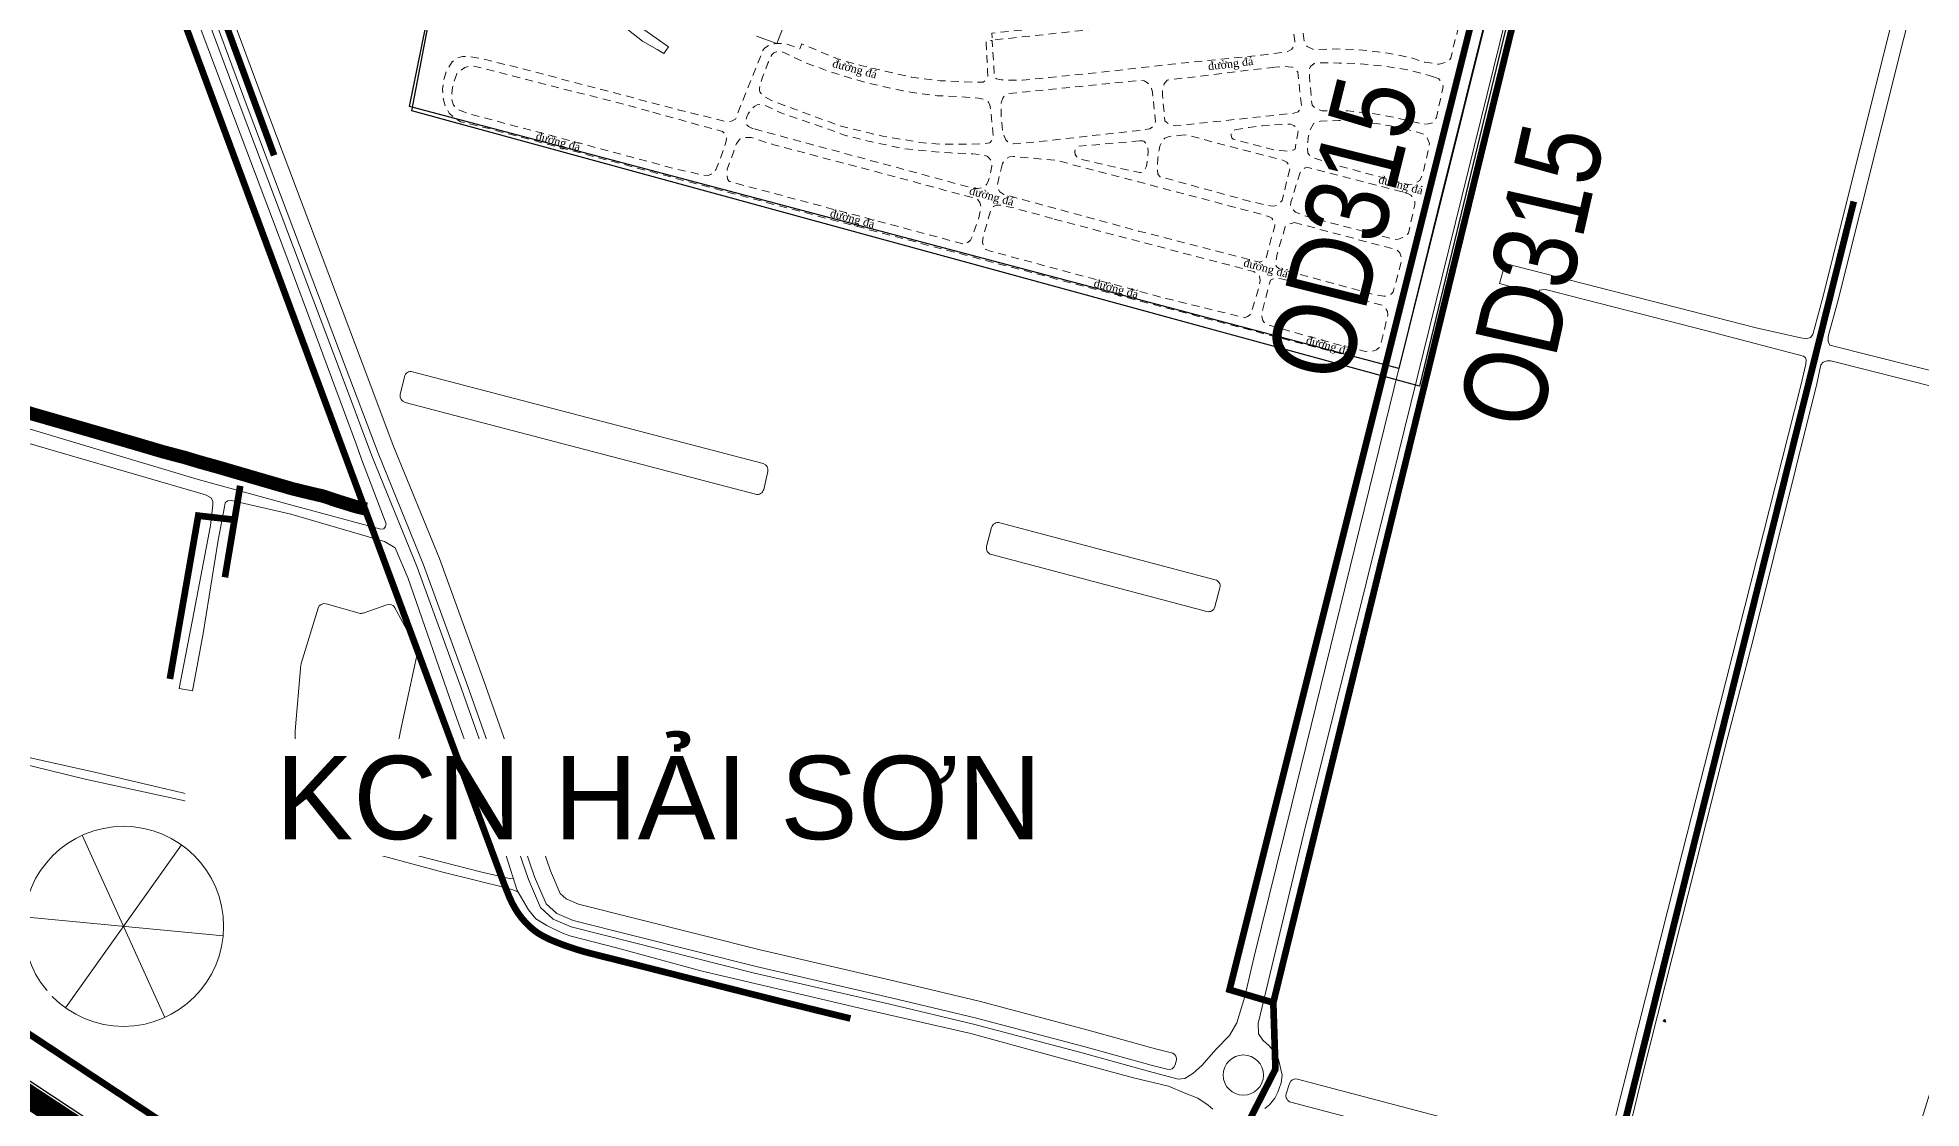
# Model space of a CAD drawing. Header units: metres. Extents: x 556238 to 587446, y 1177111 to 1219372.
# Drawn here: x 580740 to 582152, y 1194632 to 1195434 of the extents above; entities that cross this region are included whole.
import ezdxf
from ezdxf.enums import TextEntityAlignment as Align

# ---------------------------------------------------------------- set-up
doc = ezdxf.new("R2010")
doc.units = ezdxf.units.M
doc.header["$MEASUREMENT"] = 0
doc.set_wipeout_variables(frame=1)
for name, pattern in [('ACAD_ISO03W100', [30, 12, -18]), ('CONTINOUS', [0]), ('DASHED2', [0.375, 0.25, -0.125]), ('HIDDEN2', [4.7625, 3.175, -1.5875]), ('Xr_Nen GT$0$MON', [10, 6, -4])]:
    doc.linetypes.add(name, pattern=pattern)
for name, color, linetype, lineweight in [('CNTV-TEXT', 40, 'Continuous', 20), ('PHL_GHI CHU', 5, 'CONTINOUS', 40), ('Pipe _Existing_PHL', 4, 'HIDDEN2', 30), ('Pipe Existing', 1, 'ACAD_ISO03W100', 60), ('PMV_TEXT', 3, 'CONTINOUS', 25), ('Xr_Nen GT$0$DUONG NHUA', 38, 'Continuous', 0), ('Xr_Nen GT$0$DUONG_DA', 38, 'Xr_Nen GT$0$MON', 0), ('Xr_Nen GT$1$SONG_HO', 250, 'Continuous', 0)]:
    doc.layers.add(name, color=color, linetype=linetype, lineweight=lineweight)
for name, color, linetype in [('Diameter_Text', 2, 'Continuous'), ('DUONG GIAO THONG', 7, 'Continuous'), ('PIPE200', 7, 'Continuous'), ('VUNG CONG NGHIEP', 8, 'Continuous'), ('VUNG DAN CU', 8, 'Continuous')]:
    doc.layers.add(name, color=color, linetype=linetype)
doc.styles.add('ARIAL', font='arial.ttf')
doc.styles.add('UTM', font='')
doc.styles.add('Xr_Nen GT$0$ROMANS', font='romans.shx')
doc.styles.get('UTM').set_extended_font_data('UTM Swiss Condensed')
doc.linetypes.add('Xr_Nen GT$0$TL_P', pattern='A,2,[130,ltypeshp.shx,S=1,R=0,X=0,Y=-1],2', length=4)
doc.linetypes.add('Xr_Nen GT$1$TL_T', pattern='A,2,[130,ltypeshp.shx,S=1,R=0,X=0,Y=1],2', length=4)

# ---------------------------------------------------------------- blocks, each defined once
blk = doc.blocks.new('FLOWARROW')
at = {"color": 0}
blk.add_lwpolyline([(3, 0), (-3, -3), (-0.6, 0), (-3, 3)], close=True, dxfattribs=at)
blk = doc.blocks.new('GT CHINH')
at = {"layer": 'DUONG GIAO THONG', "color": 9, "ltscale": 5, "const_width": 17.5}
blk.add_lwpolyline([(18381.9, -6127.9), (16740.7, -5297.5), (16590.1, -5222.1), (16078.5, -4964.6), (15548, -4693.8), (15201.8, -4465.7), (14963.7, -4308.1), (14794.8, -4195.4), (14272.4, -3845.1), (13773.4, -3509.4)], dxfattribs=at)
blk = doc.blocks.new('DONG HO')
at = {"lineweight": 0, "ltscale": 5}
for points in [[(-37.5, -65), (37.5, 65)], [(37.5, -65), (-37.5, 65)], [(-75, 0), (75, 0)]]:
    blk.add_lwpolyline(points, dxfattribs=at)
blk.add_circle((0, 0), 75, dxfattribs=at)

msp = doc.modelspace()

# ---------------------------------------------------------------- linework, layer by layer
at = {"layer": 'VUNG DAN CU', "ltscale": 5}
msp.add_polyline3d([(581760.7245, 1195186.51514, 0), (581018.94939, 1195382.90516, 0), (581170.91105, 1196130.29418, 0), (581952.64513, 1195955.31906, 0), (581760.7245, 1195186.51514, 0)], close=True, dxfattribs=at)
at = {"layer": 'Xr_Nen GT$0$DUONG NHUA', "flags": 128}
for points in [[(582321.41818, 1196204.87355), (582245.71732, 1195904.78478), (582192.79145, 1195696.01847), (582077.89968, 1195237.77691), (582070.89252, 1195211.76112), (582069.19794, 1195209.69076), (582065.99713, 1195208.56145), (582060.78797, 1195209.69076), (582028.52902, 1195216.90569), (581840.3925, 1195265.16312), (581836.16454, 1195250.16931), (581864.7535, 1195242.01835), (581865.98082, 1195245.0975), (581867.74572, 1195245.41249), (581870.58208, 1195245.53856), (581991.42683, 1195214.53956), (582063.9124, 1195195.71985), (582065.54169, 1195194.44021), (582066.01737, 1195192.85535), (582065.7002, 1195189.68562), (582061.95752, 1195173.69211), (581996.45621, 1194915.27634), (581973.38857, 1194824.05029), (581923.30586, 1194626.31978)], [(581660.24538, 1194631.5147), (581663.56807, 1194634.37121), (581667.62186, 1194639.35348), (581669.94768, 1194643.93719), (581672.33998, 1194650.77961), (581673.07108, 1194656.62551), (581671.60902, 1194663.06923), (581670.27992, 1194668.25084), (581666.29275, 1194675.15965), (581663.34205, 1194678.52925), (581658.55051, 1194682.72041), (581655.4893, 1194687.51028), (581655.22309, 1194695.29375), (581689.1162, 1194837.08865), (581760.06984, 1195121.58327), (581879.37733, 1195604.94815), (582020.05197, 1196178.82583)], [(581831.04667, 1195470.77234), (581789.96441, 1195305.19869), (581680.13659, 1194858.7486), (581652.11432, 1194745.62968), (581645.20304, 1194715.69174), (581639.12967, 1194695.94251), (581633.54483, 1194686.2424), (581623.562, 1194676.05368), (581612.81143, 1194663.91106), (581606.20343, 1194657.83594), (581600.18265, 1194654.12673), (581595.28194, 1194653.70681), (581573.57901, 1194659.23565), (581523.07114, 1194673.22113), (581441.6977, 1194694.7681), (581378.94027, 1194709.81079), (581277.51297, 1194733.19181), (581139.99393, 1194767.84723), (581126.55458, 1194773.60492), (581117.06796, 1194782.18504), (581108.0331, 1194803.4094), (581096.17487, 1194838.06845), (581057.82187, 1194946.31616), (581024.74141, 1195037.44365), (580990.70708, 1195121.00461), (580966.79798, 1195184.35856), (580892.56139, 1195381.01012), (580825.06827, 1195563.17029)], [(581279.12689, 1195435.62972), (581294.39068, 1195430.04964), (581312.41447, 1195476.45276)], [(581179.47365, 1195442.79807), (581193.62299, 1195431.89226), (581204.66487, 1195425.54711), (581209.55775, 1195422.5728), (581213.12818, 1195427.4639), (581194.68101, 1195440.55083)], [(580862.60522, 1195439.94902), (580926.20632, 1195271.95459), (580979.21565, 1195129.10188), (580982.79524, 1195118.5175), (581001.30844, 1195069.98885), (581000.97931, 1195068.01483), (580999.58047, 1195066.20525), (580997.44123, 1195065.87629), (580930.547, 1195083.97166), (580860.52596, 1195103.2186), (580704.16296, 1195149.97303)], [(582140.56522, 1194584.61979), (582189.54322, 1194741.53369), (582227.6538, 1194857.61145), (582250.97656, 1194932.13925), (582276.55335, 1195034.9612), (582292.80721, 1195099.82668), (582300.34737, 1195130.57066), (582300.66646, 1195133.26406), (582300.02843, 1195135.70931), (582298.25585, 1195137.30401), (582273.75909, 1195144.42725), (582084.35832, 1195192.14795), (582081.6781, 1195192.14795), (582078.6559, 1195191.06485), (582077.05926, 1195189.06968), (582073.86583, 1195174.81861), (582025.83063, 1194981.26721), (582007.29733, 1194910.18006), (581983.35692, 1194815.00205), (581943.06396, 1194655.75965), (581934.05156, 1194618.68996)], [(581621.16483, 1194630.98934), (581617.74671, 1194634.19708), (581609.93385, 1194639.35732), (581599.67949, 1194643.47158), (581587.82082, 1194648.42257), (581561.65002, 1194654.64188), (581498.03799, 1194671.93994), (581439.66955, 1194687.91149), (581363.8929, 1194705.04909), (581237.4221, 1194734.90408), (581174.02827, 1194752.03333), (581139.02573, 1194761.02449), (581133.57592, 1194763.15046), (581121.74605, 1194768.86408), (581113.53905, 1194773.75754), (581108.21673, 1194780.42582), (581102.04275, 1194790.71207), (581099.4881, 1194795.11034), (581091.25939, 1194821.00678), (581053.21913, 1194927.59073), (581017.98643, 1195029.05023), (581008.01955, 1195051.84852), (581000.12071, 1195056.76926), (580929.94707, 1195077.13879), (580885.48894, 1195087.40152), (580882.39804, 1195087.25778), (580880.74468, 1195085.74878), (580880.16957, 1195082.58703), (580875.4971, 1195057.5804), (580864.31266, 1194987.72801), (580856.30612, 1194944.65832), (580846.27144, 1194946.60683), (580856.30612, 1194997.98971), (580869.67915, 1195068.78345), (580871.54052, 1195084.16753), (580871.49502, 1195086.61811), (580870.26932, 1195089.52254), (580866.00207, 1195091.61006), (580705.90688, 1195138.04594)], [(581096.60939, 1194804.16988), (581094.74384, 1194803.66879), (581072.11701, 1194808.91584), (580978.75327, 1194833.04677), (580893.42796, 1194857.77952), (580782.69029, 1194883.67449), (580716.8458, 1194898.42873), (580678.33045, 1194908.22364), (580654.40274, 1194914.13808), (580653.1119, 1194915.05385), (580651.90437, 1194917.25997), (580651.05416, 1194919.03585)], [(580650.10437, 1194908.79185), (580694.97667, 1194898.18753), (580775.75966, 1194878.54796), (580848.1628, 1194862.88216), (580899.51315, 1194850.44813), (580936.16847, 1194838.55506), (580999.35814, 1194820.78148), (581043.86473, 1194808.81395), (581092.37931, 1194796.8859), (581097.8795, 1194795.16446), (581100.28165, 1194793.7441)], [(580638.76121, 1194711.59914), (580808.05701, 1194601.06648)]]:
    msp.add_lwpolyline(points, dxfattribs=at)
msp.add_lwpolyline([(582312.77893, 1195146.25317), (582083.6414, 1195203.94083), (582082.55664, 1195206.55408), (582082.51232, 1195210.31616), (582089.64061, 1195236.96044), (582155.71866, 1195500.0301), (582157.70987, 1195503.22926), (582160.69678, 1195504.65108), (582165.39052, 1195504.72214), (582304.92101, 1195468.25219), (582658.43249, 1195381.1424), (582661.43225, 1195379.42888), (582662.21786, 1195377.28701), (582659.43246, 1195367.50556), (582588.75743, 1195081.31945), (582585.20104, 1195077.9937), (582574.99086, 1195079.25522), (582464.74379, 1195108.26948), (582384.11149, 1195126.98368)], close=True, dxfattribs=at)
at = {"layer": 'Xr_Nen GT$0$DUONG NHUA'}
msp.add_circle((581644.00822, 1194656.65257), 15.09299, dxfattribs=at)
at = {"layer": 'Xr_Nen GT$0$DUONG_DA', "flags": 128}
msp.add_lwpolyline([(581683.34289, 1195487.36295), (581687.28653, 1195450.26858), (581689.82889, 1195430.49374), (581691.75662, 1195427.84403), (581696.75657, 1195425.43522), (581713.86506, 1195425.97724), (581730.61204, 1195425.37505), (581752.59998, 1195422.84576), (581769.05885, 1195419.53303), (581780.05407, 1195415.96989), (581790.86809, 1195414.4601), (581797.76329, 1195416.5757), (581799.54114, 1195419.14705), (581801.99992, 1195429.735), (581804.07946, 1195437.17358), (581810.94008, 1195462.33479), (581818.83434, 1195460.45918), (581806.46898, 1195416.30125), (581769.22601, 1195266.24257), (581752.31231, 1195188.78781), (581691.22677, 1195204.12561), (581585.65264, 1195231.97093), (581420.98465, 1195275.24563), (581275.71247, 1195313.76804), (581077.3163, 1195366.52078), (581057.10784, 1195371.43213), (581052.19797, 1195374.43234), (581048.70548, 1195377.86547), (581045.5039, 1195383.33518), (581044.10691, 1195388.86313), (581043.64129, 1195395.72939), (581044.51434, 1195403.00299), (581046.55165, 1195409.69466), (581050.97567, 1195416.21181), (581054.40998, 1195419.12125), (581058.60097, 1195420.34322), (581061.86073, 1195420.45963), (581073.50262, 1195418.5394), (581102.1415, 1195411.49855), (581220.41738, 1195380.43224), (581256.64804, 1195371.36931), (581260.2089, 1195371.77776), (581263.24449, 1195373.35333), (581279.47299, 1195413.85193), (581283.5547, 1195424.49694), (581285.13319, 1195426.47853), (581287.66609, 1195428.27666), (581292.51172, 1195429.89126), (581294.71414, 1195430.03805), (581298.12807, 1195430.03805), (581302.82676, 1195429.41421), (581311.56345, 1195426.03814), (581313.00874, 1195429.68858), (581341.02414, 1195418.05954), (581357.31643, 1195413.57165), (581373.23644, 1195409.79932), (581395.58337, 1195404.73031), (581416.62782, 1195402.1761), (581433.92872, 1195401.29067), (581448.98572, 1195400.99553), (581451.3426, 1195403.49593), (581452.38444, 1195405.55549), (581452.24548, 1195409.6747), (581451.27319, 1195430.06252), (581451.26227, 1195432.14455), (581455.7551, 1195432.29298), (581457.37332, 1195404.65011), (581458.91725, 1195403.46281), (581462.3616, 1195402.75042), (581478.45527, 1195402.51293), (581498.6466, 1195404.59076), (581535.26062, 1195408.21081), (581583.68178, 1195413.85481), (581657.69264, 1195421.37707), (581676.73359, 1195423.63916), (581680.49633, 1195425.84826), (581682.34786, 1195429.43062), (581682.64646, 1195431.75916), (581679.42126, 1195453.55166), (581677.74885, 1195455.22347), (581674.34452, 1195455.82048), (581671.29844, 1195455.82048), (581661.86163, 1195455.10402), (581602.19479, 1195448.17819), (581455.82436, 1195432.572), (581455.44174, 1195437.73585), (581633.08482, 1195456.38334), (581678.31016, 1195461.30682), (581679.69977, 1195462.39558), (581677.33359, 1195486.98746)], dxfattribs=at)
for points in [[(581201.22122, 1195378.5327), (581253.4692, 1195364.09836), (581254.98906, 1195362.70558), (581256.44572, 1195360.10991), (581256.38237, 1195356.88116), (581251.06256, 1195341.43389), (581248.50218, 1195335.35904), (581247.23337, 1195333.53556), (581244.57642, 1195331.8707), (581242.83165, 1195331.1572), (581239.61974, 1195331.27606), (581218.56348, 1195335.99323), (581184.73858, 1195345.03119), (581127.53111, 1195360.35442), (581067.27697, 1195376.31193), (581058.88141, 1195378.98225), (581054.74727, 1195380.76257), (581051.9487, 1195383.81437), (581050.61299, 1195387.7564), (581050.80378, 1195395.19528), (581052.13949, 1195401.10825), (581054.42918, 1195407.27557), (581056.21013, 1195409.24659), (581060.34427, 1195412.10769), (581064.85999, 1195413.12498), (581066.51379, 1195413.12498), (581071.66555, 1195412.10769), (581142.45535, 1195393.92364), (581185.72312, 1195382.86293)], [(581298.2208, 1195423.79756), (581315.6555, 1195415.66943), (581330.8621, 1195410.04221), (581344.03581, 1195405.74368), (581361.74429, 1195400.50725), (581381.71987, 1195396.0915), (581388.83452, 1195394.56752), (581401.04377, 1195392.64469), (581414.39203, 1195390.87864), (581429.07497, 1195390.40766), (581445.36756, 1195389.11259), (581449.52901, 1195388.32769), (581451.29564, 1195387.46429), (581452.86601, 1195386.0514), (581454.08314, 1195383.93219), (581454.71119, 1195379.77211), (581456.67423, 1195360.26713), (581456.28156, 1195358.93274), (581455.30012, 1195357.0097), (581453.96529, 1195355.67538), (581448.97937, 1195354.85123), (581436.41644, 1195354.53724), (581417.7683, 1195354.57649), (581404.1845, 1195355.47914), (581373.51894, 1195360.61697), (581342.4204, 1195368.00573), (581300.1515, 1195383.59299), (581290.19058, 1195387.29266), (581284.00909, 1195390.71677), (581281.88303, 1195393.27504), (581281.33191, 1195394.81003), (581281.33191, 1195396.6205), (581283.4974, 1195404.925), (581287.59196, 1195415.1974), (581289.3769, 1195419.70127), (581290.48785, 1195421.47818), (581292.09248, 1195423.03291), (581293.91935, 1195423.87199), (581296.31404, 1195424.04473)], [(581667.58547, 1195412.3658), (581586.83595, 1195402.58692), (581584.70944, 1195399.73225), (581583.55493, 1195395.72355), (581583.43339, 1195391.28961), (581585.19544, 1195372.09633), (581587.56502, 1195370.03122), (581590.42074, 1195368.93795), (581593.09423, 1195368.26976), (581681.86408, 1195377.74499), (581685.2058, 1195378.89902), (581686.60324, 1195380.41746), (581687.51468, 1195383.69729), (581684.7805, 1195408.53929), (581683.01845, 1195410.7866), (581680.95264, 1195412.24435), (581677.55008, 1195412.66951), (581672.87162, 1195412.73027)], [(581786.62734, 1195405.15746), (581767.2398, 1195410.36603), (581747.85211, 1195413.27318), (581729.79747, 1195415.09008), (581715.92319, 1195415.39291), (581699.98901, 1195415.6352), (581697.20211, 1195415.09008), (581694.47575, 1195412.8492), (581693.38517, 1195410.66886), (581693.56696, 1195405.64197), (581695.50563, 1195383.778), (581698.6561, 1195381.17368), (581703.13949, 1195379.53846), (581722.34539, 1195379.53846), (581740.09715, 1195377.60041), (581756.69778, 1195374.87494), (581769.23916, 1195371.72558), (581779.84171, 1195369.54523), (581782.62862, 1195369.72691), (581786.56679, 1195370.8777), (581788.74779, 1195374.63272), (581793.95832, 1195397.70794), (581792.56472, 1195401.0996), (581790.38372, 1195403.70385), (581788.56615, 1195404.43066)], [(581468.18882, 1195392.56102), (581566.43713, 1195402.3399), (581569.779, 1195401.9755), (581572.27011, 1195400.45699), (581574.63969, 1195398.20968), (581575.8549, 1195393.35065), (581578.10309, 1195371.66703), (581577.49541, 1195368.63016), (581574.03216, 1195366.1399), (581568.01695, 1195365.1073), (581490.12315, 1195356.4217), (581471.46984, 1195354.72107), (581468.12812, 1195355.57139), (581465.87993, 1195357.87945), (581464.23942, 1195361.463), (581463.1459, 1195367.53689), (581462.41668, 1195377.13349), (581462.53822, 1195385.57613), (581463.81412, 1195389.03823), (581464.72557, 1195390.61743)], [(581277.49829, 1195365.96087), (581441.94654, 1195321.43428), (581445.22756, 1195321.33486), (581448.21029, 1195322.03062), (581450.29825, 1195323.02448), (581451.49131, 1195324.41593), (581452.78375, 1195326.50314), (581454.17573, 1195332.16836), (581455.36879, 1195338.03233), (581455.5677, 1195340.31829), (581454.87172, 1195342.40551), (581453.38036, 1195344.19447), (581451.88899, 1195345.58592), (581449.00566, 1195346.48044), (581441.15117, 1195347.27561), (581424.64667, 1195347.9713), (581410.32952, 1195349.16399), (581389.64924, 1195351.2512), (581363.10275, 1195356.71759), (581346.5984, 1195360.89201), (581322.43818, 1195369.43946), (581297.28366, 1195377.98699), (581289.59826, 1195381.8061), (581284.1801, 1195384.10515), (581282.11414, 1195384.4558), (581279.50252, 1195384.02717), (581277.90425, 1195383.1699), (581275.72147, 1195381.33851), (581273.92842, 1195379.00058), (581272.68101, 1195377.325), (581271.86245, 1195375.14289), (581271.31665, 1195373.23359), (581271.4726, 1195371.12938), (581271.7455, 1195369.18113), (581273.10986, 1195367.77829), (581275.95524, 1195366.37554)], [(581766.42833, 1195365.77734), (581752.89828, 1195368.50665), (581743.97935, 1195369.96226), (581734.57517, 1195371.17528), (581722.25856, 1195372.267), (581715.70582, 1195372.267), (581706.84759, 1195371.9638), (581701.81175, 1195371.90312), (581696.89731, 1195370.20485), (581694.10641, 1195365.29209), (581692.6502, 1195359.59088), (581692.1041, 1195352.97985), (581692.46812, 1195347.82443), (581694.71306, 1195345.03451), (581696.65453, 1195344.24606), (581714.18906, 1195338.66607), (581767.88454, 1195324.29168), (581772.07095, 1195324.77686), (581776.37876, 1195327.32427), (581778.80563, 1195333.02547), (581783.65938, 1195354.98132), (581782.44595, 1195358.1352), (581780.14046, 1195361.89562), (581774.55852, 1195363.6545)], [(581433.69422, 1195279.88934), (581258.60752, 1195326.60249), (581257.21555, 1195328.49094), (581257.11616, 1195331.57201), (581257.11616, 1195335.94512), (581264.07589, 1195355.12738), (581266.56155, 1195358.30787), (581270.53856, 1195359.5999), (581274.91325, 1195359.5999), (581292.01421, 1195354.13344), (581383.88256, 1195329.88239), (581444.53158, 1195313.4831), (581446.52001, 1195310.79954), (581447.31538, 1195307.51971), (581445.42633, 1195298.37584), (581440.95225, 1195285.65397), (581439.36151, 1195282.57289), (581437.47246, 1195280.88327), (581435.78218, 1195280.48568)], [(581566.40406, 1195357.07541), (581520.34273, 1195353.00025), (581519.08558, 1195352.46703), (581518.01878, 1195351.05792), (581517.59969, 1195349.07744), (581517.86639, 1195346.75429), (581519.16178, 1195344.96429), (581522.70493, 1195343.13615), (581546.74524, 1195337.61382), (581566.13736, 1195333.34826), (581567.69945, 1195333.34826), (581569.14725, 1195334.07189), (581570.3663, 1195335.59528), (581571.3188, 1195338.1089), (581572.0046, 1195341.53656), (581572.65229, 1195349.15365), (581572.3475, 1195352.69558), (581570.9378, 1195355.43775), (581569.5281, 1195356.8088), (581568.30905, 1195357.11347)], [(581599.89285, 1195361.53137), (581588.50127, 1195360.31266), (581585.26292, 1195359.17008), (581582.86278, 1195356.50412), (581581.52928, 1195353.00025), (581580.80538, 1195350.4105), (581579.92908, 1195343.74551), (581579.39568, 1195337.42334), (581579.96718, 1195332.20568), (581581.68168, 1195330.18714), (581646.69417, 1195312.31228), (581664.16711, 1195308.27801), (581666.73, 1195308.09499), (581669.47585, 1195308.82705), (581671.48968, 1195310.65703), (581673.01516, 1195312.30401), (581678.62899, 1195334.93477), (581678.93423, 1195337.3138), (581678.0188, 1195339.14379), (581676.6153, 1195341.03475), (581674.23553, 1195342.43773), (581629.08004, 1195354.14963), (581602.59706, 1195361.16453)], [(581637.74128, 1195365.41339), (581648.17696, 1195367.05097), (581658.43071, 1195368.38536), (581673.29559, 1195369.35579), (581679.42347, 1195369.65899), (581681.8505, 1195368.56726), (581684.15599, 1195366.92968), (581685.0661, 1195364.01846), (581682.82116, 1195350.9177), (581681.36509, 1195350.12925), (581678.81683, 1195349.34072), (581674.56972, 1195349.46209), (581667.04632, 1195350.31115), (581636.28521, 1195358.37786), (581635.3751, 1195359.34829), (581634.88969, 1195361.10717), (581634.95038, 1195363.47253), (581636.16382, 1195364.80691)], [(581463.52409, 1195339.95981), (581459.43869, 1195323.80983), (581459.81009, 1195321.70606), (581461.48146, 1195318.85967), (581464.39064, 1195316.87964), (581565.53337, 1195289.40618), (581653.12345, 1195266.82524), (581656.28471, 1195266.20561), (581658.95023, 1195267.01113), (581661.05784, 1195269.24189), (581667.62845, 1195293.47055), (581667.69047, 1195295.76324), (581666.69869, 1195297.18847), (581665.33492, 1195299.17139), (581663.22732, 1195300.28676), (581658.95023, 1195301.65005), (581557.78668, 1195328.29529), (581503.89317, 1195342.41667), (581471.36529, 1195345.39529), (581468.63391, 1195345.02298), (581466.6474, 1195343.78188), (581464.90927, 1195342.60286)], [(581763.14775, 1195318.8814), (581691.61013, 1195337.23368), (581690.38621, 1195336.80549), (581688.24434, 1195335.27611), (581686.6533, 1195333.44088), (581679.73817, 1195311.17348), (581679.43219, 1195308.1148), (581680.90095, 1195305.60664), (581683.22638, 1195303.71028), (581689.59069, 1195300.89627), (581757.76266, 1195283.03338), (581760.33278, 1195283.33924), (581763.27017, 1195284.56276), (581766.20755, 1195286.21446), (581767.73746, 1195287.80496), (581772.69429, 1195309.15478), (581772.69429, 1195311.8464), (581771.59279, 1195314.23223), (581769.57334, 1195316.31212), (581767.30905, 1195317.53563)], [(581502.30419, 1195298.46247), (581537.78718, 1195289.02811), (581651.93468, 1195259.02684), (581654.50923, 1195257.4135), (581656.19995, 1195255.64649), (581656.5842, 1195252.38137), (581655.31612, 1195246.15839), (581649.85956, 1195227.64321), (581648.40261, 1195226.16558), (581647.02924, 1195225.29848), (581645.17386, 1195224.5036), (581586.23757, 1195238.81102), (581455.19616, 1195274.20188), (581450.94506, 1195275.55408), (581449.16736, 1195277.64025), (581448.47167, 1195281.46498), (581449.39921, 1195287.22133), (581455.0439, 1195305.92736), (581456.65326, 1195307.90747), (581458.69588, 1195308.83562), (581462.10036, 1195308.77368), (581471.88038, 1195306.79365)], [(581682.16002, 1195295.88535), (581759.28474, 1195275.24112), (581761.24231, 1195273.18651), (581762.90615, 1195268.29452), (581762.22094, 1195265.06584), (581756.34854, 1195243.93244), (581754.7826, 1195242.07348), (581752.23788, 1195240.89934), (581749.30168, 1195240.60583), (581742.93973, 1195241.58424), (581670.90445, 1195261.15219), (581668.75121, 1195263.20688), (581668.35973, 1195266.14204), (581669.33851, 1195272.01244), (581675.40659, 1195292.55881), (581677.95131, 1195294.61342), (581680.20245, 1195295.20045)], [(581674.5517, 1195253.22851), (581748.0302, 1195233.74733), (581750.23645, 1195232.21574), (581752.07485, 1195229.1527), (581752.31999, 1195226.7022), (581747.17221, 1195204.77052), (581745.76267, 1195202.25882), (581743.8017, 1195200.29844), (581740.92132, 1195199.31826), (581735.34455, 1195199.25698), (581716.71443, 1195203.79033), (581661.55963, 1195219.35076), (581659.59852, 1195221.00483), (581658.61796, 1195222.3526), (581657.82141, 1195225.53826), (581658.18912, 1195229.33645), (581664.3173, 1195252.49335), (581666.40098, 1195253.65736), (581669.71036, 1195253.96366), (581672.28417, 1195253.71864)]]:
    msp.add_lwpolyline(points, close=True, dxfattribs=at)
at = {"layer": 'Xr_Nen GT$1$SONG_HO', "linetype": 'Xr_Nen GT$1$TL_T', "flags": 128}
for points in [[(580794.77166, 1195689.33115), (580792.79504, 1195689.68111, 0.4389202697), (580786.94432, 1195685.21516), (580786.88095, 1195684.52551), (580787.60174, 1195679.06188), (580829.75774, 1195564.90492), (580897.24459, 1195382.76166), (580971.47594, 1195186.12398), (580995.36216, 1195122.83065), (581029.40842, 1195039.24041), (581062.52836, 1194948.00417), (581100.89686, 1194839.7127), (581112.70493, 1194805.20025), (581121.23766, 1194785.15547), (581129.29006, 1194777.87252), (581141.59934, 1194772.59899), (581278.68557, 1194738.05263), (581380.0846, 1194714.67813), (581442.92052, 1194699.61662), (581524.37825, 1194678.04733), (581574.86345, 1194664.06813), (581586.93281, 1194660.99345, 0.3978590853), (581592.93547, 1194664.33436), (581593.76722, 1194666.97076, 0.4307593812), (581590.23322, 1194673.32035), (581578.14138, 1194676.40076), (581527.71402, 1194690.36394), (581446.04121, 1194711.99018), (581383.00495, 1194727.09971), (581281.67809, 1194750.45757), (581145.69636, 1194784.72559), (581136.2711, 1194788.76356), (581131.87885, 1194792.73611), (581124.62758, 1194809.77054), (581112.9475, 1194843.90888), (581074.53944, 1194952.31199), (581041.31875, 1195043.82579), (581007.24205, 1195127.49075), (580983.41423, 1195190.62935), (580909.19624, 1195387.23164), (580841.72538, 1195569.33172), (580798.59037, 1195686.1398, 0.2665072645)], [(581455.10466, 1195046.88194), (581616.63416, 1195004.23235, 0.4142135624), (581622.74492, 1195007.79024), (581626.48826, 1195021.9676, 0.4142135624), (581622.93037, 1195028.07836), (581461.40087, 1195070.72796, 0.4142135624), (581455.29011, 1195067.17007), (581451.54677, 1195052.99271, 0.4142135624)]]:
    msp.add_lwpolyline(points, format="xyb", close=True, dxfattribs=at)
at = {"layer": 'Xr_Nen GT$1$SONG_HO', "linetype": 'Xr_Nen GT$0$TL_P', "flags": 128}
for points in [[(581021.2053, 1195183.93421), (581283.91585, 1195115.06492, -0.4058672299), (581287.51878, 1195109.09918), (581284.43207, 1195095.78426, -0.4226094452), (581278.29334, 1195092.07686), (581015.58278, 1195160.94615, -0.4058672299), (581011.97985, 1195166.9119), (581015.06657, 1195180.22682, -0.4226094452)], [(580953.66577, 1194854.26744), (580935.03246, 1194872.5234, -0.1989063481), (580933.53191, 1194876.04366), (580933.1392, 1194914.34826, -0.0245050679), (580933.15818, 1194914.8377), (580937.4945, 1194964.12828, -0.0521002617), (580937.69265, 1194965.14839), (580950.34596, 1195006.64596, -0.4084350851), (580956.49204, 1195009.99816), (580981.22533, 1195002.98785, 0.1546369946), (580984.24443, 1195003.08042), (581001.95851, 1195009.29665, -0.3683561712), (581008.01027, 1195006.96073), (581024.35224, 1194976.80068, -0.1791452387), (581024.84363, 1194973.36414), (581011.90757, 1194913.40804, 0.0025744036), (581011.89697, 1194913.35766), (581003.35943, 1194871.71226, -0.2239277377), (581000.80303, 1194868.29868), (580980.01955, 1194857.28185, -0.0754901649), (580978.6026, 1194856.78584), (580958.08975, 1194852.92522, -0.2450342821)]]:
    msp.add_lwpolyline(points, format="xyb", close=True, dxfattribs=at)
at = {"layer": 'Xr_Nen GT$1$SONG_HO', "linetype": 'Xr_Nen GT$1$TL_T', "flags": 128}
msp.add_lwpolyline([(581676.19815, 1194642.69829, 0.4294461248), (581679.68525, 1194636.34021), (581898.20448, 1194578.70485, 0.3872993798), (581904.17541, 1194581.82202), (581906.93525, 1194589.36769, 0.4416498912), (581903.51465, 1194595.91984), (581684.67632, 1194653.63936, 0.3991433223), (581678.63889, 1194650.32812), (581676.19815, 1194642.69829)], format="xyb", dxfattribs=at)

# ---------------------------------------------------------------- block references
at = {"layer": 'PIPE200', "color": 6, "xscale": 0.31750000000127, "yscale": 0.31750000000127, "rotation": 76.99423384804909}
msp.add_blockref('FLOWARROW', (581959.8198, 1194697.43421), dxfattribs=at)

# ---------------------------------------------------------------- texts
at = {"layer": 'Xr_Nen GT$0$DUONG_DA', "char_height": 6, "attachment_point": 1, "style": 'Xr_Nen GT$0$ROMANS'}
for insert, rotation in [((581336.97849, 1195418.33882), 345.10981687), ((581617.18754, 1195415.85396), 6.90497163), ((581114.6522, 1195363.88699), 345.10981687), ((581746.3848, 1195331.34753), 345.10981687), ((581439.59452, 1195322.84464), 345.10981687), ((581335.2325, 1195306.12394), 345.10981687), ((581645.19819, 1195268.90862), 345.10981687), ((581532.92963, 1195253.54931), 345.10981687), ((581692.13825, 1195210.84028), 345.10981687)]:
    msp.add_mtext_dynamic_manual_height_columns('{\\fTimes New Roman|b0|i0|c0|p18;đường đá}', width=37.5841176, gutter_width=5, heights=[0], dxfattribs=dict(at, insert=insert, rotation=rotation))

# ---------------------------------------------------------------- next in the draw order: block references
at = {"layer": 'DUONG GIAO THONG'}
msp.add_blockref('GT CHINH', (565391.56753, 1199198.47471), dxfattribs=at)

# ---------------------------------------------------------------- next in the draw order: linework, layer by layer
at = {"layer": 'Pipe _Existing_PHL', "color": 5, "linetype": 'DASHED2', "ltscale": 500, "flags": 128}
for points, const_width in [([(580917.41415, 1195346.17028), (580793.94119, 1195681.48696), (580830.04567, 1195866.59343)], 5), ([(580226.95672, 1195406.98555), (580240.97819, 1195400.46682), (580269.31369, 1195383.81309), (580310.61648, 1195360.30642), (580336.22645, 1195345.52713), (580351.68611, 1195335.52358), (580380.17715, 1195318.15152), (580414.73321, 1195296.88069), (580433.67347, 1195284.31045), (580436.94369, 1195282.68007), (580437.6957, 1195282.5428), (580442.1494, 1195282.53351), (580447.53411, 1195281.81437), (580451.25908, 1195281.41887), (580456.192, 1195280.49368), (580466.16296, 1195276.08606), (580494.96908, 1195258.58365), (580534.39426, 1195235.60949), (580571.20372, 1195213.453), (580599.39972, 1195195.68636), (580605.76311, 1195192.07295), (580609.46876, 1195190.66595), (580616.77759, 1195188.11165), (580625.81199, 1195184.94937), (580637.66463, 1195181.92376), (580646.14575, 1195179.44363), (580677.32151, 1195169.10012), (580692.20942, 1195165.31472), (580710.09526, 1195160.4589), (580736.56832, 1195152.21086), (580783.67848, 1195138.67646), (580811.10119, 1195130.7456), (580833.93609, 1195123.99496), (580850.34654, 1195119.66305), (580860.73585, 1195116.53326), (580876.65957, 1195112.08029), (580906.94346, 1195103.22973), (580931.58231, 1195096.10198), (580943.88502, 1195093.12089), (580954.43311, 1195090.6358), (580964.67368, 1195087.1783), (580978.77855, 1195082.81253), (580986.55828, 1195080.9918)], 10), ([(580891.95373, 1195098.42826), (580880.5003, 1195029.81937)], 5), ([(580887.7031, 1195072.96592), (580860.52194, 1195076.05578), (580839.24175, 1194953.66838)], 5)]:
    msp.add_lwpolyline(points, dxfattribs=dict(at, const_width=const_width))
at = {"layer": 'Pipe _Existing_PHL', "color": 5, "linetype": 'DASHED2', "ltscale": 500, "const_width": 5, "flags": 128}
msp.add_lwpolyline([(581349.41067, 1194699.09495), (581341.27125, 1194701.05967, -0.000447933), (581341.25209, 1194701.06431), (581330.00412, 1194703.80072, -0.0005591025), (581329.98022, 1194703.80656), (581318.37133, 1194706.65829, -0.000489529), (581318.35041, 1194706.66344), (581306.47493, 1194709.60532, -0.0003958089), (581306.45803, 1194709.60952), (581294.44087, 1194712.60671, -0.0003179108), (581294.4273, 1194712.6101), (581282.39334, 1194715.62773, -0.0002504676), (581282.38266, 1194715.63041), (581270.45682, 1194718.63363), (581258.75591, 1194721.58963), (581247.41541, 1194724.46088), (581236.56028, 1194727.21252), (581226.29749, 1194729.81467), (581216.66178, 1194732.25751), (581207.67129, 1194734.53587), (581199.3446, 1194736.64449), (581191.70037, 1194738.57805), (581184.75734, 1194740.33124), (581178.53445, 1194741.89868), (581173.05662, 1194743.27352), (581168.3058, 1194744.46053), (581164.21499, 1194745.48016), (581160.67717, 1194746.36376, -0.0005147643), (581160.6552, 1194746.36927), (581157.59124, 1194747.14122, -0.0010598041), (581157.54605, 1194747.15271), (581154.8554, 1194747.84275, -0.0017283182), (581154.78181, 1194747.8619), (581152.36905, 1194748.49848, -0.0024183905), (581152.2663, 1194748.52613), (581150.036, 1194749.13771, -0.0029536681), (581149.91088, 1194749.17282), (581147.76761, 1194749.78785, -0.0031164865), (581147.63604, 1194749.82649), (581145.50292, 1194750.4675, -0.0029032799), (581145.3808, 1194750.50497), (581143.25512, 1194751.17075, -0.0026910237), (581143.14232, 1194751.20675), (581141.03994, 1194751.89016, -0.0025372411), (581140.93395, 1194751.92521), (581138.87072, 1194752.61914, -0.0024374626), (581138.76923, 1194752.65382), (581136.761, 1194753.35111, -0.0023912769), (581136.66177, 1194753.3861), (581134.72438, 1194754.07963, -0.0024028307), (581134.62501, 1194754.11574), (581132.77431, 1194754.79837, -0.0024822891), (581132.67203, 1194754.83668), (581130.92387, 1194755.50128, -0.0026764004), (581130.81402, 1194755.54371), (581129.17973, 1194756.18513, -0.0030531035), (581129.05499, 1194756.23498), (581127.52778, 1194756.856, -0.0034737496), (581127.3866, 1194756.91455), (581125.95516, 1194757.51994, -0.0038870159), (581125.79817, 1194757.58778), (581124.45119, 1194758.18231, -0.0042685724), (581124.28002, 1194758.25961), (581123.0062, 1194758.84803, -0.0045896059), (581122.82366, 1194758.93439), (581121.61168, 1194759.52148, -0.004819551), (581121.42173, 1194759.61576), (581120.26028, 1194760.20628, -0.0049302567), (581120.06789, 1194760.30649), (581118.94566, 1194760.90521, -0.0053133754), (581118.74058, 1194761.01744), (581117.64565, 1194761.63183, -0.0071347789), (581117.37411, 1194761.78933), (581116.29212, 1194762.43774, -0.0089371686), (581115.9585, 1194762.64586), (581114.87448, 1194763.34932, -0.0101193223), (581114.506, 1194763.59918), (581113.40497, 1194764.37876, -0.0106170127), (581113.02958, 1194764.65671), (581111.89658, 1194765.53345, -0.010492733), (581111.5375, 1194765.82356), (581110.35755, 1194766.81851, -0.0098950758), (581110.03035, 1194767.10568), (581108.78848, 1194768.23989, -0.0090011149), (581108.50092, 1194768.51218), (581107.18216, 1194769.8067, -0.0087031726), (581106.91362, 1194770.07965), (581105.50806, 1194771.5589, -0.0108490605), (581105.18687, 1194771.91196), (581103.70487, 1194773.61378, -0.0127329781), (581103.34787, 1194774.04544), (581101.80484, 1194776.01105, -0.0137614837), (581101.44427, 1194776.49735), (581099.85563, 1194778.76795, -0.0141237623), (581099.51397, 1194779.2869), (581097.89513, 1194781.90372, -0.0139903396), (581097.58611, 1194782.43597), (581095.9525, 1194785.44022, -0.0135105384), (581095.68279, 1194785.96985), (581094.04982, 1194789.40274, -0.0148725452), (581093.78647, 1194790.00165), (581089.88566, 1194799.74095)], format="xyb", dxfattribs=at)
at = {"layer": 'Pipe Existing', "color": 1, "linetype": 'DASHED2', "ltscale": 500, "const_width": 5, "flags": 128}
for points in [[(581666.49526, 1194710.98859), (581633.66325, 1194720.64903), (581900.11961, 1195786.33771)], [(581682.18188, 1194119.38677), (581920.79562, 1194584.13881), (582101.68746, 1195311.64852)]]:
    msp.add_lwpolyline(points, dxfattribs=at)
at = {"layer": 'VUNG CONG NGHIEP', "ltscale": 5}
msp.add_polyline3d([(582448.63503, 1193753.02439, 0), (583050.31868, 1196349.83712, 0), (582115.5997, 1196580.6194, 0), (581776.05391, 1195173.15787, 0), (581020.59298, 1195379.56857, 0), (581156.1391, 1196089.56198, 0), (580332.04804, 1196286.6461, 0), (580191.5256, 1196115.51403, 0), (580199.79761, 1195005.26314, 0), (580939.75535, 1194516.75348, 0), (582448.63503, 1193753.02439, 0)], close=True, dxfattribs=at)

# ---------------------------------------------------------------- next in the draw order: texts
at = {"layer": 'Diameter_Text', "color": 1, "style": 'UTM'}
for rotation, p in [(75.96807712, (581739.57056, 1195169.21902)), (77.253399, (581883.7648, 1195134.39613))]:
    msp.add_text('OD315', height=62.5, rotation=rotation, dxfattribs=at).set_placement(p, align=Align.BOTTOM_LEFT)

# ---------------------------------------------------------------- next in the draw order: texts
at = {"layer": 'CNTV-TEXT', "color": 5, "insert": (581205.63592, 1194864.3085), "char_height": 62.5, "width": 684.8703907, "attachment_point": 5, "style": 'ARIAL', "bg_fill": 3, "box_fill_scale": 1.2, "bg_fill_color": 256, "bg_fill_transparency": 0}
msp.add_mtext('KCN HẢI SƠN', dxfattribs=at)

# ---------------------------------------------------------------- next in the draw order: linework, layer by layer
at = {"layer": 'Pipe _Existing_PHL', "color": 5, "linetype": 'DASHED2', "ltscale": 500, "const_width": 5, "flags": 128}
for points in [[(581386.52306, 1194319.18439), (581366.48767, 1194329.27029), (581360.57848, 1194332.21565), (581299.36105, 1194363.38342), (581236.80048, 1194394.85697), (581179.8287, 1194423.97526), (581127.4719, 1194450.58941), (581062.82443, 1194482.50583), (581014.77838, 1194507.39825), (581001.98076, 1194514.27767), (580972.56749, 1194531.23647), (580957.88445, 1194539.79513), (580908.49092, 1194571.64876), (580897.20258, 1194578.92855), (580835.13361, 1194620.3368), (580739.13568, 1194683.85415), (580677.57137, 1194724.22556), (580640.2162, 1194749.04169), (580627.4631, 1194757.51395), (580573.49094, 1194793.37245), (580511.50831, 1194834.26982), (580443.33112, 1194879.49418), (580378.6948, 1194922.34432), (580310.35247, 1194967.53766), (580248.05, 1195009.22678), (579488.35099, 1195519.80496), (579419.21312, 1195566.12595), (579360.35586, 1195605.7537), (579330.50247, 1195625.7697), (579281.32419, 1195658.74259), (579200.82309, 1195712.60905), (579136.92635, 1195755.25421), (579092.15145, 1195785.85027), (579078.52128, 1195795.16418), (579007.81932, 1195842.37918), (578935.68297, 1195890.78104), (578842.86427, 1195953.16626), (578819.87793, 1195968.63032)], [(581089.88566, 1194799.74095), (580763.59398, 1195678.87673)]]:
    msp.add_lwpolyline(points, dxfattribs=at)
at = {"layer": 'Pipe Existing', "color": 1, "linetype": 'DASHED2', "ltscale": 500, "const_width": 5, "flags": 128}
msp.add_lwpolyline([(581451.11396, 1194236.05754), (581668.11257, 1194661.12962), (581666.49526, 1194710.98859), (582131.64961, 1196610.74508)], dxfattribs=at)

# ---------------------------------------------------------------- next in the draw order: block references
at = {"layer": 'PHL_GHI CHU', "color": 5, "linetype": 'DASHED2', "rotation": 354.4834815463329}
msp.add_blockref('DONG HO', (580804.49196, 1194768.1681), dxfattribs=at)

# ---------------------------------------------------------------- next in the draw order: wipeouts: each hides what was drawn before it
at = {"color": 7}
msp.add_wipeout([(580382.78928, 1194412.24509), (580804.49196, 1194768.1681), (580382.78928, 1194357.24509)], dxfattribs=at).dxf.layer = 'PMV_TEXT'

# ---------------------------------------------------------------- next in the draw order: linework, layer by layer
at = {"layer": 'Pipe Existing', "color": 1, "linetype": 'DASHED2', "ltscale": 500, "const_width": 5, "flags": 128}
msp.add_lwpolyline([(579834.78184, 1195235.81922), (580198.47096, 1194990.10172), (580410.1035, 1194849.7618), (580756.80839, 1194619.41666), (580783.71135, 1194601.97607), (580883.25506, 1194535.83317), (580953.62296, 1194491.34012), (581129.25097, 1194401.41585), (581469.87538, 1194226.4188), (581713.58089, 1194103.51712), (582070.32246, 1193925.71657), (582191.33436, 1193865.33885)], dxfattribs=at)

doc.saveas('drawing.dxf')
